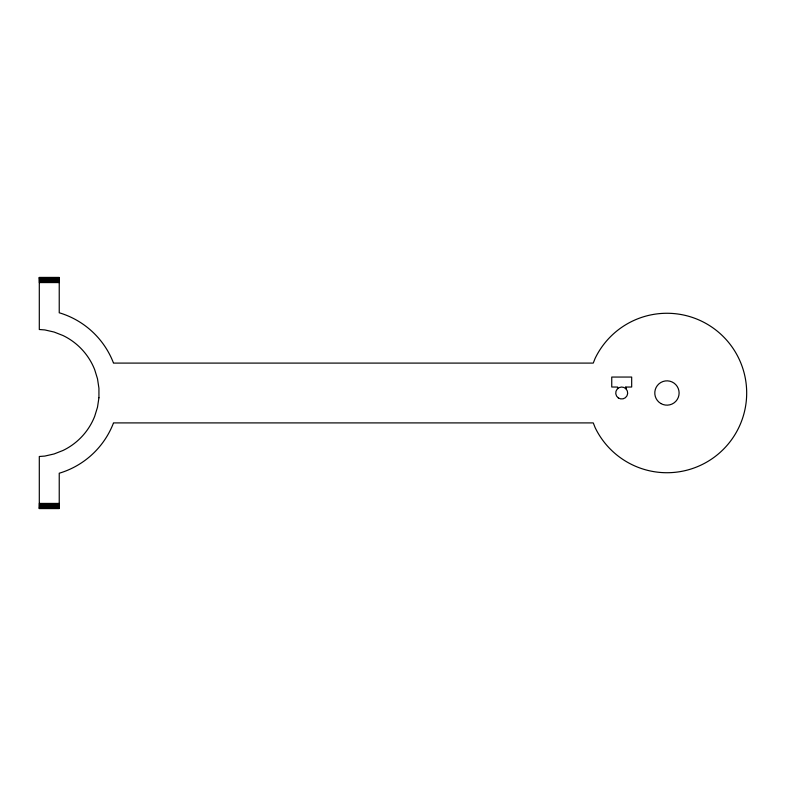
<?xml version="1.0" encoding="UTF-8"?>
<svg xmlns="http://www.w3.org/2000/svg" width="786" height="786" viewBox="0 0 786 786"><rect width="100%" height="100%" fill="white"/><g stroke="black" fill="none" stroke-linecap="round" stroke-linejoin="round"><path stroke-width="1.18" d="M625.774 387.066L625.774 388.618L625.774 387.066L631.679 387.017L631.679 377.054L611.744 377.054L611.744 387.017L617.649 387.066L617.639 388.618M39.3 277.576L59.235 277.576M39.3 277.831L59.235 277.831M39.3 278.175L59.235 278.175M39.3 278.608L59.235 278.608M39.3 279.128L59.235 279.128M39.3 279.718L59.235 279.718M39.3 280.366L59.235 280.366M39.3 281.064L59.235 281.064M39.3 281.81L59.235 281.81M39.3 282.577L59.235 282.577M39.3 503.423L59.235 503.423M39.3 504.19L59.235 504.19M39.3 504.936L59.235 504.936M39.3 505.634L59.235 505.634M39.3 506.282L59.235 506.282M39.3 506.872L59.235 506.872M39.3 507.392L59.235 507.392M39.3 507.825L59.235 507.825M39.3 508.169L59.235 508.169M39.3 508.424L59.235 508.424M98.928 397.765L97.503 407.197L94.693 416.305A63.794 63.794 0 0 1 62.988 450.476L54.116 453.954L44.822 456.077L39.3 456.489L39.3 508.571L59.235 508.571L59.235 473.182L59.991 473.005A83.729 83.729 0 0 0 113.253 423.585L113.469 422.907L593.273 422.907L595.12 427.594A79.74 79.74 0 0 0 716.665 455.34A79.74 79.74 0 0 0 716.665 330.66A79.74 79.74 0 0 0 595.11 358.406L593.263 363.093L113.469 363.093L113.253 362.415A83.729 83.729 0 0 0 59.991 312.995L59.235 312.818L59.235 277.429L39.3 277.429L39.3 329.511L44.822 329.924L54.116 332.046L62.988 335.524A63.794 63.794 0 0 1 94.693 369.695L97.503 378.803L98.928 388.235L98.928 397.765M660.869 403.532A12.163 12.163 0 0 0 679.114 393A12.163 12.163 0 0 0 660.869 382.468A12.163 12.163 0 0 0 660.869 403.532M618.336 397.942A5.983 5.983 0 0 0 627.67 393.442A5.983 5.983 0 0 0 619.113 387.616A5.983 5.983 0 0 0 618.336 397.942"/></g></svg>
